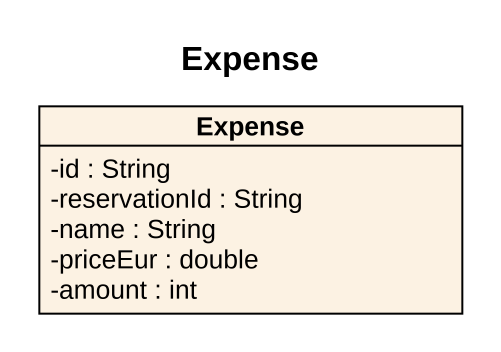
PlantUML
@startuml
title Expense
hide circle
hide empty members
skinparam classAttributeIconSize 0
class Expense {
  -id : String
  -reservationId : String
  -name : String
  -priceEur : double
  -amount : int
}
@enduml
